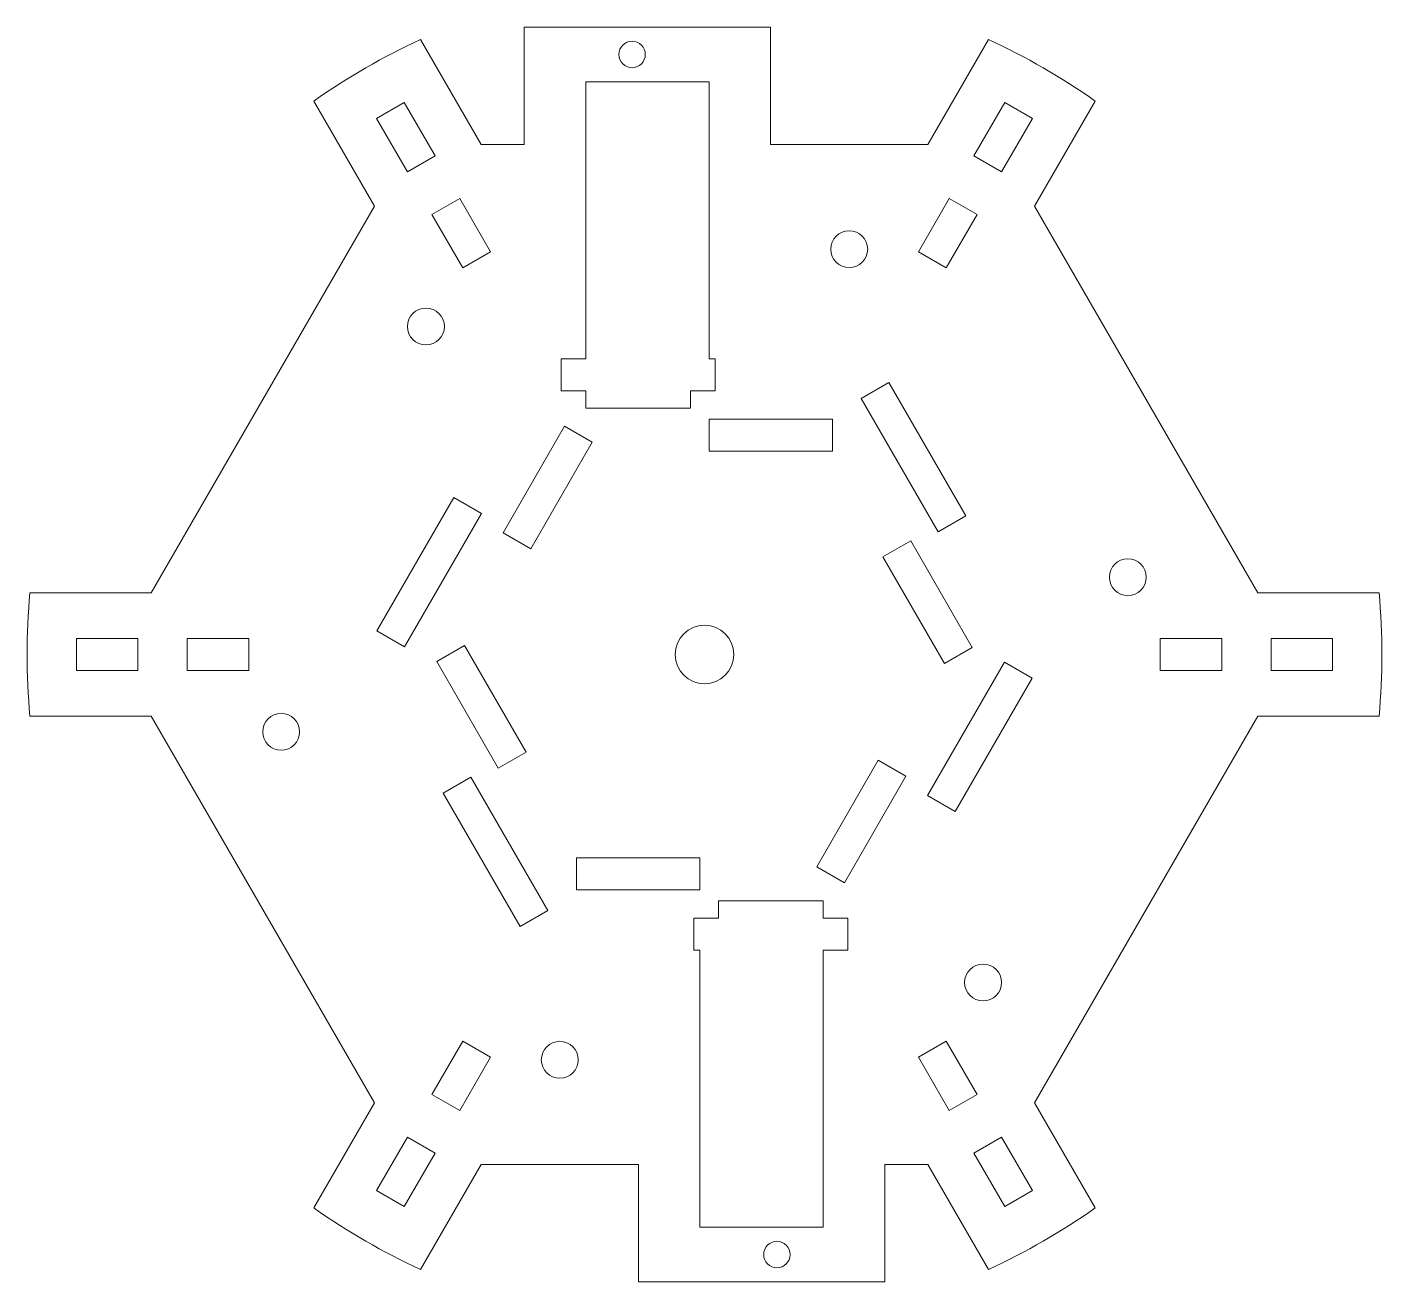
# Model space of a CAD drawing. Header units: millimetres. Extents: x -110 to 110, y -102 to 102.
import ezdxf

# ---------------------------------------------------------------- set-up
doc = ezdxf.new("R2010")
doc.units = ezdxf.units.MM

msp = doc.modelspace()

# ---------------------------------------------------------------- linework, layer by layer
at = {"color": 7, "linetype": 'Continuous', "lineweight": 15}
for p, q in [((-29.26, 82.81), (-29.26, 101.88)), ((-29.26, 101.88), (10.74, 101.88)), ((10.74, 101.88), (10.74, 82.81)), ((-46.11, 99.87), (-36.26, 82.81)), ((36.26, 82.81), (46.11, 99.87)), ((0.74, 93), (-19.26, 93)), ((-19.26, 93), (-19.26, 48)), ((0.74, 48), (0.74, 93)), ((-53.58, 72.81), (-63.43, 89.87)), ((-48.75, 89.63), (-53.25, 87.03)), ((-43.75, 80.97), (-48.75, 89.63)), ((48.75, 89.63), (43.75, 80.97)), ((53.25, 87.03), (48.75, 89.63)), ((63.43, 89.87), (53.58, 72.81)), ((-53.25, 87.03), (-48.25, 78.37)), ((48.25, 78.37), (53.25, 87.03)), ((-36.26, 82.81), (-29.26, 82.81)), ((10.74, 82.81), (36.26, 82.81)), ((-48.25, 78.37), (-43.75, 80.97)), ((43.75, 80.97), (48.25, 78.37)), ((-89.85, 10), (-53.58, 72.81)), ((-39.75, 74.05), (-44.25, 71.45)), ((-34.75, 65.39), (-39.75, 74.05)), ((39.75, 74.05), (34.75, 65.39)), ((44.25, 71.45), (39.75, 74.05)), ((53.58, 72.81), (89.85, 10)), ((-44.25, 71.45), (-39.25, 62.79)), ((39.25, 62.79), (44.25, 71.45)), ((-39.25, 62.79), (-34.75, 65.39)), ((34.75, 65.39), (39.25, 62.79)), ((-19.26, 48), (-23.26, 48)), ((-23.26, 48), (-23.26, 42.8)), ((1.74, 48), (0.74, 48)), ((1.74, 42.8), (1.74, 48)), ((29.94, 44.15), (25.43, 41.55)), ((42.44, 22.5), (29.94, 44.15)), ((-23.26, 42.8), (-19.26, 42.8)), ((-19.26, 42.8), (-19.26, 40)), ((-2.26, 42.8), (1.74, 42.8)), ((-2.26, 40), (-2.26, 42.8)), ((-19.26, 40), (-2.26, 40)), ((25.43, 41.55), (37.93, 19.9)), ((0.76, 38.22), (0.76, 33.02)), ((20.76, 38.22), (0.76, 38.22)), ((20.76, 33.02), (20.76, 38.22)), ((-22.72, 37.09), (-32.72, 19.77)), ((-18.22, 34.49), (-22.72, 37.09)), ((-28.22, 17.17), (-18.22, 34.49)), ((0.76, 33.02), (20.76, 33.02)), ((-40.7, 25.5), (-53.2, 3.85)), ((-36.2, 22.9), (-40.7, 25.5)), ((-48.7, 1.25), (-36.2, 22.9)), ((37.93, 19.9), (42.44, 22.5)), ((-32.72, 19.77), (-28.22, 17.17)), ((33.49, 18.45), (28.98, 15.85)), ((43.49, 1.13), (33.49, 18.45)), ((28.98, 15.85), (38.98, -1.47)), ((-109.54, 10), (-89.85, 10)), ((89.85, 10), (109.54, 10)), ((-102, 2.6), (-102, -2.6)), ((-92, 2.6), (-102, 2.6)), ((-92, -2.6), (-92, 2.6)), ((-74, 2.6), (-84, 2.6)), ((-84, 2.6), (-84, -2.6)), ((-74, -2.6), (-74, 2.6)), ((-53.2, 3.85), (-48.7, 1.25)), ((84, 2.6), (74, 2.6)), ((74, 2.6), (74, -2.6)), ((84, -2.6), (84, 2.6)), ((102, 2.6), (92, 2.6)), ((92, 2.6), (92, -2.6)), ((102, -2.6), (102, 2.6)), ((-38.98, 1.47), (-43.49, -1.13)), ((-28.98, -15.85), (-38.98, 1.47)), ((38.98, -1.47), (43.49, 1.13)), ((-43.49, -1.13), (-33.49, -18.45)), ((48.7, -1.25), (36.2, -22.9)), ((53.2, -3.85), (48.7, -1.25)), ((-102, -2.6), (-92, -2.6)), ((-84, -2.6), (-74, -2.6)), ((40.7, -25.5), (53.2, -3.85)), ((74, -2.6), (84, -2.6)), ((92, -2.6), (102, -2.6)), ((-89.85, -10), (-109.54, -10)), ((-53.58, -72.81), (-89.85, -10)), ((89.85, -10), (53.58, -72.81)), ((109.54, -10), (89.85, -10)), ((-33.49, -18.45), (-28.98, -15.85)), ((28.22, -17.17), (18.22, -34.49)), ((32.72, -19.77), (28.22, -17.17)), ((22.72, -37.09), (32.72, -19.77)), ((-37.93, -19.9), (-42.44, -22.5)), ((-25.43, -41.55), (-37.93, -19.9)), ((-42.44, -22.5), (-29.94, -44.15)), ((36.2, -22.9), (40.7, -25.5)), ((-0.76, -33.03), (-20.76, -33.03)), ((-20.76, -33.03), (-20.76, -38.22)), ((-0.76, -38.22), (-0.76, -33.03)), ((18.22, -34.49), (22.72, -37.09)), ((-20.76, -38.22), (-0.76, -38.22)), ((-29.94, -44.15), (-25.43, -41.55)), ((2.26, -40), (2.26, -42.8)), ((19.26, -40), (2.26, -40)), ((19.26, -42.8), (19.26, -40)), ((-1.74, -42.8), (-1.74, -48)), ((2.26, -42.8), (-1.74, -42.8)), ((23.26, -42.8), (19.26, -42.8)), ((23.26, -48), (23.26, -42.8)), ((-1.74, -48), (-0.74, -48)), ((-0.74, -48), (-0.74, -93)), ((19.26, -48), (23.26, -48)), ((19.26, -93), (19.26, -48)), ((-39.25, -62.79), (-44.25, -71.45)), ((-34.75, -65.39), (-39.25, -62.79)), ((39.25, -62.79), (34.75, -65.39)), ((44.25, -71.45), (39.25, -62.79)), ((-39.75, -74.05), (-34.75, -65.39)), ((34.75, -65.39), (39.75, -74.05)), ((-44.25, -71.45), (-39.75, -74.05)), ((39.75, -74.05), (44.25, -71.45)), ((-63.43, -89.87), (-53.58, -72.81)), ((53.58, -72.81), (63.43, -89.87)), ((-48.25, -78.37), (-53.25, -87.03)), ((-43.75, -80.97), (-48.25, -78.37)), ((48.25, -78.37), (43.75, -80.97)), ((53.25, -87.03), (48.25, -78.37)), ((-48.75, -89.63), (-43.75, -80.97)), ((43.75, -80.97), (48.75, -89.63)), ((-36.26, -82.81), (-46.11, -99.87)), ((-10.74, -82.81), (-36.26, -82.81)), ((-10.74, -101.88), (-10.74, -82.81)), ((36.26, -82.81), (29.26, -82.81)), ((29.26, -82.81), (29.26, -101.88)), ((46.11, -99.87), (36.26, -82.81)), ((-53.25, -87.03), (-48.75, -89.63)), ((48.75, -89.63), (53.25, -87.03)), ((-0.74, -93), (19.26, -93)), ((29.26, -101.88), (-10.74, -101.88))]:
    msp.add_line(p, q, dxfattribs=at)
for centre, radius in [((-11.76, 97.44), 2.15), ((23.5, 65.81), 3), ((-45.24, 53.26), 3), ((68.74, 12.55), 3), ((0, 0), 4.76), ((-68.74, -12.55), 3), ((45.24, -53.26), 3), ((-23.5, -65.81), 3), ((11.76, -97.44), 2.15)]:
    msp.add_circle(centre, radius, dxfattribs=at)
for start, end in [(114.7841, 125.2159), (54.7841, 65.2159), (174.7841, 185.2159), (354.7841, 5.2159), (234.7841, 245.2159), (294.7841, 305.2159)]:
    msp.add_arc((0, 0), 110, start, end, dxfattribs=at)

doc.saveas('drawing.dxf')
